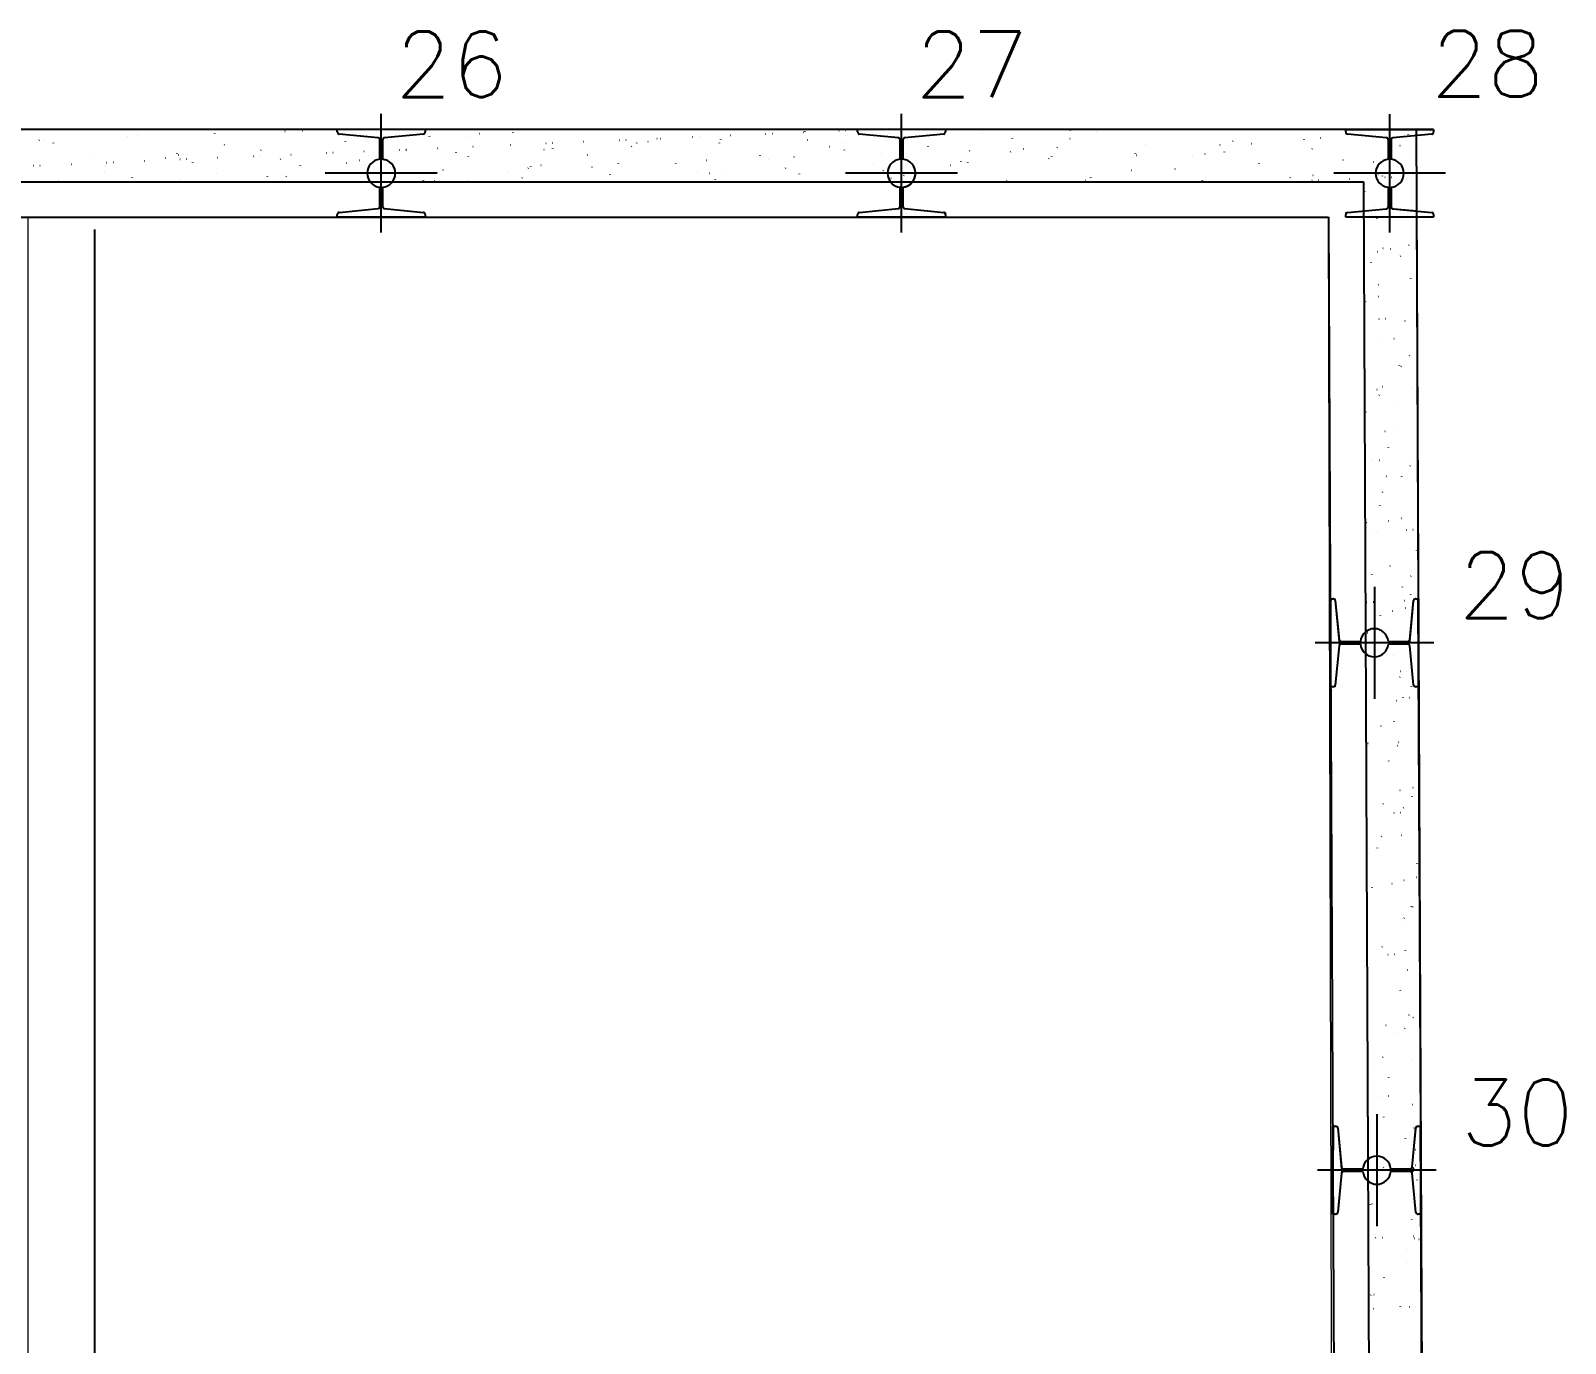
# Model space of a CAD drawing. Extents: x -40810 to 33675, y -2018 to 21213.
# Drawn here: x -7740.9 to -7304.3, y 12709.3 to 13082.7 of the extents above; entities that cross this region are included whole.
import ezdxf

# ---------------------------------------------------------------- set-up
doc = ezdxf.new("R2010")
doc.units = 0
doc.layers.get('0').update_dxf_attribs({"color": 1, "lineweight": 9})
for name, color, linetype in [('1', 5, 'Continuous'), ('19', 5, 'Continuous'), ('49', 20, 'Continuous'), ('51', 6, 'Continuous'), ('52', 21, 'Continuous')]:
    doc.layers.add(name, color=color, linetype=linetype)
doc.styles.get("Standard").update_dxf_attribs({"font": 'romans.shx', "width": 0.8})

# ---------------------------------------------------------------- blocks, each defined once
blk = doc.blocks.new('_H9EFD498501-004')
for p, q in [((3967.79707, 4538.420024), (3967.842727, 4538.479525)), ((3963.982634, 4534.635244), (3963.998835, 4534.638835)), ((3963.982634, 4534.635244), (3963.982634, 4534.635244)), ((3958.55694, 4529.193297), (3958.55694, 4529.193297)), ((3958.55694, 4529.193297), (3958.55694, 4529.193297)), ((3958.55694, 4529.193297), (3958.55694, 4529.193297)), ((3961.542046, 4530.268318), (3961.587704, 4530.32782)), ((3962.868451, 4529.784808), (3962.878241, 4529.859166)), ((3963.534407, 4529.410618), (3963.609335, 4529.41389)), ((3965.407622, 4529.492405), (3965.482551, 4529.495676)), ((3957.466791, 4524.957342), (3957.466791, 4524.957342)), ((3957.466791, 4524.957342), (3957.466791, 4524.957342)), ((3957.466791, 4524.957342), (3957.466791, 4524.957342)), ((3957.798164, 4525.389195), (3957.843821, 4525.448697)), ((3957.487719, 4520.304798), (3957.487719, 4520.304798)), ((3957.487719, 4520.304798), (3957.487719, 4520.304798)), ((3960.62039, 4520.999294), (3960.693612, 4521.015527)), ((3961.277664, 4517.701573), (3961.287453, 4517.775932)), ((3970.369298, 4510.146527), (3970.414955, 4510.206029)), ((3972.364767, 4511.877087), (3972.374557, 4511.951445)), ((3957.53837, 4509.044691), (3957.53837, 4509.044691)), ((3957.53837, 4509.044691), (3957.53837, 4509.044691)), ((3957.545646, 4507.427082), (3957.545646, 4507.427082)), ((3957.545646, 4507.427082), (3957.545646, 4507.427082)), ((3957.545646, 4507.427082), (3957.545646, 4507.427082)), ((3961.342387, 4508.2688), (3961.415609, 4508.285033)), ((3962.961383, 4509.281465), (3963.036311, 4509.284736)), ((3965.003497, 4509.080448), (3965.076719, 4509.096681)), ((3967.9723, 4507.022698), (3968.017957, 4507.0822)), ((3959.613455, 4505.060652), (3959.623244, 4505.13501)), ((3961.717276, 4498.870993), (3961.762933, 4498.930494)), ((3970.876769, 4500.574615), (3970.886558, 4500.648974)), ((3957.603573, 4494.549367), (3957.603573, 4494.549367)), ((3957.603573, 4494.549367), (3957.603573, 4494.549367)), ((3957.608222, 4493.515968), (3957.608222, 4493.515968)), ((3957.608222, 4493.515968), (3957.608222, 4493.515968)), ((3957.608222, 4493.515968), (3957.608222, 4493.515968)), ((3957.973393, 4493.99187), (3958.019051, 4494.051371)), ((3958.125456, 4493.75818), (3958.135245, 4493.832538)), ((3961.698274, 4495.45714), (3961.771496, 4495.473373)), ((3957.624257, 4489.951194), (3957.624257, 4489.951194)), ((3957.624257, 4489.951194), (3957.624257, 4489.951194)), ((3957.624257, 4489.951194), (3957.624257, 4489.951194)), ((3957.628785, 4488.944504), (3957.628785, 4488.944504)), ((3957.628785, 4488.944504), (3957.628785, 4488.944504)), ((3957.628785, 4488.944504), (3957.628785, 4488.944504)), ((3961.78893, 4489.12614), (3961.863858, 4489.129411)), ((3963.662145, 4489.207926), (3963.737074, 4489.211198)), ((3969.285981, 4488.491381), (3969.29577, 4488.565739)), ((3972.503722, 4489.593958), (3972.578651, 4489.597229)), ((3966.081381, 4483.538294), (3966.154604, 4483.554527)), ((3957.6615, 4481.671651), (3957.6615, 4481.671651)), ((3957.6615, 4481.671651), (3957.6615, 4481.671651)), ((3957.6615, 4481.671651), (3957.6615, 4481.671651)), ((3962.420271, 4482.726645), (3962.493493, 4482.742878)), ((3967.621772, 4475.850459), (3967.631561, 4475.924817)), ((3968.14753, 4475.625373), (3968.193187, 4475.684874)), ((3970.544528, 4478.749201), (3970.590185, 4478.808703)), ((3957.719201, 4468.844317), (3957.719201, 4468.844317)), ((3957.719201, 4468.844317), (3957.719201, 4468.844317)), ((3957.719427, 4468.793936), (3957.719427, 4468.793936)), ((3957.719427, 4468.793936), (3957.719427, 4468.793936)), ((3961.215906, 4468.996986), (3961.290834, 4469.000258)), ((3961.892506, 4467.473667), (3961.938163, 4467.533169)), ((3962.776158, 4469.914986), (3962.84938, 4469.931219)), ((3971.331269, 4469.438633), (3971.406198, 4469.441904)), ((3957.749652, 4462.074595), (3957.749652, 4462.074595)), ((3957.749652, 4462.074595), (3957.749652, 4462.074595)), ((3957.749652, 4462.074595), (3957.749652, 4462.074595)), ((3958.148623, 4462.594544), (3958.19428, 4462.654045)), ((3966.133773, 4464.547988), (3966.143563, 4464.622346)), ((3967.159265, 4457.99614), (3967.232488, 4458.012373)), ((3957.777354, 4455.91622), (3957.777354, 4455.91622)), ((3957.777354, 4455.91622), (3957.777354, 4455.91622)), ((3957.777354, 4455.91622), (3957.777354, 4455.91622)), ((3963.498155, 4457.184491), (3963.571378, 4457.200724)), ((3957.809616, 4448.74413), (3957.809616, 4448.74413)), ((3957.809616, 4448.74413), (3957.809616, 4448.74413)), ((3957.809616, 4448.74413), (3957.809616, 4448.74413)), ((3960.043453, 4448.841661), (3960.118381, 4448.844933)), ((3961.916668, 4448.923448), (3961.991597, 4448.926719)), ((3964.542985, 4452.464753), (3964.552775, 4452.539112)), ((3970.758245, 4449.309479), (3970.833174, 4449.312751)), ((3963.854042, 4444.372832), (3963.927264, 4444.389065)), ((3968.32276, 4444.228047), (3968.368417, 4444.287548)), ((3970.719758, 4447.351876), (3970.765415, 4447.411377)), ((3957.835281, 4443.038504), (3957.835281, 4443.038504)), ((3957.835281, 4443.038504), (3957.835281, 4443.038504)), ((3962.878776, 4439.823831), (3962.888566, 4439.89819)), ((3962.067736, 4436.076341), (3962.113393, 4436.135843)), ((3958.323853, 4431.197218), (3958.36951, 4431.25672)), ((3964.57604, 4431.642337), (3964.649262, 4431.65857)), ((3968.23715, 4432.453986), (3968.310372, 4432.470218)), ((3957.891083, 4430.633222), (3957.891083, 4430.633222)), ((3957.891083, 4430.633222), (3957.891083, 4430.633222)), ((3957.891083, 4430.633222), (3957.891083, 4430.633222)), ((3957.893208, 4430.160789), (3957.893208, 4430.160789)), ((3957.893208, 4430.160789), (3957.893208, 4430.160789)), ((3957.893208, 4430.160789), (3957.893208, 4430.160789)), ((3957.900031, 4428.643943), (3957.900031, 4428.643943)), ((3957.900031, 4428.643943), (3957.900031, 4428.643943)), ((3959.470429, 4428.712508), (3959.545357, 4428.715779)), ((3961.390778, 4428.52136), (3961.400567, 4428.595718)), ((3969.585792, 4429.154154), (3969.660721, 4429.157425)), ((3971.459007, 4429.23594), (3971.533936, 4429.239212)), ((3972.551302, 4423.254561), (3972.561092, 4423.328919)), ((3964.931926, 4418.830677), (3965.005148, 4418.84691)), ((3957.951135, 4417.283073), (3957.951135, 4417.283073)), ((3957.951135, 4417.283073), (3957.951135, 4417.283073)), ((3959.79999, 4416.438126), (3959.809779, 4416.512484)), ((3970.894988, 4415.95455), (3970.940645, 4416.014052)), ((3968.497989, 4412.830721), (3968.543647, 4412.890223)), ((3970.887093, 4410.613639), (3970.896883, 4410.687997)), ((3957.990447, 4408.543756), (3957.990447, 4408.543756)), ((3957.990447, 4408.543756), (3957.990447, 4408.543756)), ((3957.990447, 4408.543756), (3957.990447, 4408.543756)), ((3958.297976, 4408.557183), (3958.372904, 4408.560454)), ((3960.171191, 4408.638969), (3960.24612, 4408.64224)), ((3965.653924, 4406.100183), (3965.727146, 4406.116416)), ((3969.012768, 4409.025001), (3969.087696, 4409.028272)), ((3969.315034, 4406.911831), (3969.388256, 4406.928064)), ((3958.009062, 4404.405358), (3958.009062, 4404.405358)), ((3958.009062, 4404.405358), (3958.009062, 4404.405358)), ((3958.009062, 4404.405358), (3958.009062, 4404.405358)), ((3958.015894, 4402.886577), (3958.015894, 4402.886577)), ((3958.135781, 4403.797204), (3958.14557, 4403.871562)), ((3962.242966, 4404.679016), (3962.288623, 4404.738517)), ((3958.032514, 4399.191848), (3958.032514, 4399.191848)), ((3958.032514, 4399.191848), (3958.032514, 4399.191848)), ((3958.032514, 4399.191848), (3958.032514, 4399.191848)), ((3958.499083, 4399.799893), (3958.54474, 4399.859394)), ((3969.399095, 4399.311168), (3969.408884, 4399.385526)), ((3966.00981, 4393.288523), (3966.083033, 4393.304756)), ((3958.06699, 4391.527642), (3958.06699, 4391.527642)), ((3958.06699, 4391.527642), (3958.06699, 4391.527642)), ((3958.080862, 4388.443569), (3958.080862, 4388.443569)), ((3958.080862, 4388.443569), (3958.080862, 4388.443569)), ((3958.080862, 4388.443569), (3958.080862, 4388.443569)), ((3967.840315, 4388.869675), (3967.915243, 4388.872947)), ((3969.71353, 4388.951462), (3969.788459, 4388.954733)), ((3967.808307, 4387.227933), (3967.818096, 4387.302292)), ((3971.070217, 4384.557224), (3971.115875, 4384.616726)), ((3966.731808, 4380.558029), (3966.80503, 4380.574262)), ((3968.673219, 4381.433396), (3968.718876, 4381.492897)), ((3970.392918, 4381.369677), (3970.46614, 4381.38591)), ((3958.124917, 4378.649927), (3958.124917, 4378.649927)), ((3958.124917, 4378.649927), (3958.124917, 4378.649927)), ((3958.124917, 4378.649927), (3958.124917, 4378.649927)), ((3966.144098, 4374.587011), (3966.153887, 4374.66137)), ((3962.418196, 4373.28169), (3962.463853, 4373.341192)), ((3958.171278, 4368.343382), (3958.171278, 4368.343382)), ((3958.173945, 4367.750475), (3958.173945, 4367.750475)), ((3958.173945, 4367.750475), (3958.173945, 4367.750475)), ((3958.173945, 4367.750475), (3958.173945, 4367.750475)), ((3958.182844, 4365.772211), (3958.182844, 4365.772211)), ((3958.182844, 4365.772211), (3958.182844, 4365.772211)), ((3958.425714, 4368.35449), (3958.500643, 4368.357762)), ((3958.674313, 4368.402567), (3958.71997, 4368.462069)), ((3967.087694, 4367.746369), (3967.160917, 4367.762602)), ((3967.267291, 4368.740522), (3967.342219, 4368.743793)), ((3964.656099, 4363.28454), (3964.665889, 4363.358898)), ((3958.240771, 4352.894496), (3958.240771, 4352.894496)), ((3958.240771, 4352.894496), (3958.240771, 4352.894496)), ((3958.240771, 4352.894496), (3958.240771, 4352.894496)), ((3967.809692, 4355.015874), (3967.882914, 4355.032107)), ((3971.245447, 4353.159899), (3971.291104, 4353.2194)), ((3971.470802, 4355.827523), (3971.544024, 4355.843756)), ((3958.261693, 4348.243194), (3958.261693, 4348.243194)), ((3958.261693, 4348.243194), (3958.261693, 4348.243194)), ((3958.261693, 4348.243194), (3958.261693, 4348.243194)), ((3963.065311, 4351.201306), (3963.075101, 4351.275664)), ((3966.094838, 4348.585197), (3966.169766, 4348.588468)), ((3967.968053, 4348.666983), (3968.042982, 4348.670255)), ((3968.848449, 4350.03607), (3968.894106, 4350.095572)), ((3958.298698, 4340.01678), (3958.298698, 4340.01678)), ((3958.298698, 4340.01678), (3958.298698, 4340.01678)), ((3962.593425, 4341.884364), (3962.639083, 4341.943866)), ((3968.165579, 4342.204215), (3968.238801, 4342.220448)), ((3958.315376, 4336.309102), (3958.315376, 4336.309102)), ((3958.315376, 4336.309102), (3958.315376, 4336.309102)), ((3958.315376, 4336.309102), (3958.315376, 4336.309102)), ((3958.849543, 4337.005241), (3958.8952, 4337.064743)), ((3961.401102, 4338.560384), (3961.410892, 4338.634742)), ((3972.664416, 4334.074348), (3972.674206, 4334.148706)), ((3958.352109, 4328.143007), (3958.352109, 4328.143007)), ((3958.352109, 4328.143007), (3958.352109, 4328.143007)), ((3958.356625, 4327.139064), (3958.356625, 4327.139064)), ((3958.356625, 4327.139064), (3958.356625, 4327.139064)), ((3958.356625, 4327.139064), (3958.356625, 4327.139064)), ((3959.913104, 4327.257912), (3959.922893, 4327.332271)), ((3965.521814, 4328.456043), (3965.596742, 4328.459315)), ((3968.887576, 4329.47372), (3968.960798, 4329.489953)), ((3972.548686, 4330.285369), (3972.621908, 4330.301602)), ((3971.073628, 4321.991113), (3971.083418, 4322.065472)), ((3969.023679, 4318.638744), (3969.069336, 4318.698246)), ((3971.420677, 4321.762573), (3971.466334, 4321.822075)), ((3958.407532, 4315.82196), (3958.407532, 4315.82196)), ((3958.407532, 4315.82196), (3958.407532, 4315.82196)), ((3958.407532, 4315.82196), (3958.407532, 4315.82196)), ((3958.414552, 4314.261349), (3958.414552, 4314.261349)), ((3958.414552, 4314.261349), (3958.414552, 4314.261349)), ((3969.243463, 4316.662061), (3969.316685, 4316.678294)), ((3962.768655, 4310.487039), (3962.814312, 4310.54654)), ((3969.409419, 4309.350191), (3969.419209, 4309.42455)), ((3958.442524, 4308.04282), (3958.442524, 4308.04282)), ((3958.442524, 4308.04282), (3958.442524, 4308.04282)), ((3958.442524, 4308.04282), (3958.442524, 4308.04282)), ((3958.456807, 4304.867728), (3958.456807, 4304.867728)), ((3958.456807, 4304.867728), (3958.456807, 4304.867728)), ((3958.456807, 4304.867728), (3958.456807, 4304.867728)), ((3959.024773, 4305.607916), (3959.07043, 4305.667417)), ((3964.349361, 4308.300718), (3964.424289, 4308.30399)), ((3966.222576, 4308.382505), (3966.297505, 4308.385776)), ((3958.472479, 4301.383633), (3958.472479, 4301.383633)), ((3958.472479, 4301.383633), (3958.472479, 4301.383633)), ((3958.472479, 4301.383633), (3958.472479, 4301.383633)), ((3969.96546, 4303.931566), (3970.038683, 4303.947799)), ((3967.921421, 4298.04772), (3967.93121, 4298.122078)), ((3958.530406, 4288.505918), (3958.530406, 4288.505918)), ((3958.530406, 4288.505918), (3958.530406, 4288.505918)), ((3958.53294, 4287.942633), (3958.53294, 4287.942633)), ((3958.53294, 4287.942633), (3958.53294, 4287.942633)), ((3963.776337, 4288.171565), (3963.851265, 4288.174836)), ((3969.198909, 4287.241419), (3969.244566, 4287.30092)), ((3970.321347, 4291.119906), (3970.394569, 4291.136139)), ((3971.595907, 4290.365248), (3971.641564, 4290.424749)), ((3966.330633, 4285.964486), (3966.340422, 4286.038844)), ((3962.943885, 4279.089713), (3962.989542, 4279.149215)), ((3971.043345, 4278.389412), (3971.116567, 4278.405645)), ((3958.588333, 4275.628202), (3958.588333, 4275.628202)), ((3958.588333, 4275.628202), (3958.588333, 4275.628202)), ((3958.588333, 4275.628202), (3958.588333, 4275.628202)), ((3959.200002, 4274.21059), (3959.245659, 4274.270092)), ((3958.598237, 4273.426355), (3958.598237, 4273.426355)), ((3958.598237, 4273.426355), (3958.598237, 4273.426355)), ((3958.598237, 4273.426355), (3958.598237, 4273.426355)), ((3964.666424, 4273.323564), (3964.676213, 4273.397922)), ((3958.623355, 4267.842446), (3958.623355, 4267.842446)), ((3958.623355, 4267.842446), (3958.623355, 4267.842446)), ((3958.623355, 4267.842446), (3958.623355, 4267.842446)), ((3962.603884, 4268.01624), (3962.678812, 4268.019511)), ((3964.477099, 4268.098026), (3964.552028, 4268.101298)), ((3971.399231, 4265.577752), (3971.472453, 4265.593985)), ((3973.318676, 4268.484058), (3973.393605, 4268.487329)), ((3958.64626, 4262.750487), (3958.64626, 4262.750487)), ((3958.64626, 4262.750487), (3958.64626, 4262.750487)), ((3963.178425, 4262.021092), (3963.188215, 4262.095451)), ((3971.771137, 4258.967922), (3971.816794, 4259.027423)), ((3969.374139, 4255.844093), (3969.419796, 4255.903595)), ((3972.121229, 4252.847257), (3972.194451, 4252.86349)), ((3958.704187, 4249.872771), (3958.704187, 4249.872771)), ((3958.704187, 4249.872771), (3958.704187, 4249.872771)), ((3958.704187, 4249.872771), (3958.704187, 4249.872771)), ((3958.713771, 4247.742259), (3958.713771, 4247.742259)), ((3958.713771, 4247.742259), (3958.713771, 4247.742259)), ((3961.587637, 4249.937858), (3961.597427, 4250.012216)), ((3962.03086, 4247.887086), (3962.105788, 4247.890358)), ((3963.119115, 4247.692388), (3963.164772, 4247.751889)), ((3972.146223, 4248.328733), (3972.221152, 4248.332004)), ((3972.674741, 4244.113371), (3972.68453, 4244.18773)), ((3958.739668, 4241.984982), (3958.739668, 4241.984982)), ((3958.739668, 4241.984982), (3958.739668, 4241.984982)), ((3958.739668, 4241.984982), (3958.739668, 4241.984982)), ((3959.375232, 4242.813265), (3959.420889, 4242.872766)), ((3972.477115, 4240.035598), (3972.550337, 4240.051831)), ((3958.762114, 4236.995055), (3958.762114, 4236.995055)), ((3959.297119, 4237.113663), (3959.370341, 4237.129896)), ((3959.923428, 4237.296936), (3959.933218, 4237.371294)), ((3971.186742, 4232.8109), (3971.196532, 4232.885258)), ((3958.799169, 4228.757343), (3958.799169, 4228.757343)), ((3958.804186, 4227.642072), (3958.804186, 4227.642072)), ((3958.804186, 4227.642072), (3958.804186, 4227.642072)), ((3958.804186, 4227.642072), (3958.804186, 4227.642072)), ((3960.858407, 4227.731761), (3960.933335, 4227.735033)), ((3962.731622, 4227.813548), (3962.806551, 4227.816819)), ((3971.573199, 4228.199579), (3971.648128, 4228.202851)), ((3971.946367, 4227.570596), (3971.992024, 4227.630098)), ((3973.199113, 4227.305103), (3973.272335, 4227.321336)), ((3958.820041, 4224.11734), (3958.820041, 4224.11734)), ((3958.820041, 4224.11734), (3958.820041, 4224.11734)), ((3958.820041, 4224.11734), (3958.820041, 4224.11734)), ((3969.549369, 4224.446768), (3969.595026, 4224.506269)), ((3969.595954, 4220.727666), (3969.605744, 4220.802024)), ((3963.294345, 4216.295062), (3963.340002, 4216.354563)), ((3973.554999, 4214.493444), (3973.628222, 4214.509677)), ((3958.877968, 4211.239624), (3958.877968, 4211.239624)), ((3958.881099, 4210.543608), (3958.881099, 4210.543608)), ((3958.881099, 4210.543608), (3958.881099, 4210.543608)), ((3958.881099, 4210.543608), (3958.881099, 4210.543608)), ((3959.550462, 4211.415939), (3959.596119, 4211.47544)), ((3960.375003, 4211.571509), (3960.448226, 4211.587742)), ((3958.894602, 4207.541885), (3958.894602, 4207.541885)), ((3958.894602, 4207.541885), (3958.894602, 4207.541885)), ((3960.285383, 4207.602608), (3960.360311, 4207.605879)), ((3967.931745, 4208.086744), (3967.941535, 4208.161102)), ((3970.400746, 4208.044254), (3970.475675, 4208.047526)), ((3972.273961, 4208.126041), (3972.34889, 4208.129312)), ((3958.935895, 4198.361909), (3958.935895, 4198.361909)), ((3958.935895, 4198.361909), (3958.935895, 4198.361909)), ((3958.935895, 4198.361909), (3958.935895, 4198.361909))]:
    blk.add_line(p, q)
blk = doc.blocks.new('_H9EFD498501-005')
for p, q in [((3605.687389, 4540.894844), (3605.733046, 4540.954346)), ((3608.787047, 4541.451516), (3608.796836, 4541.525874)), ((3630.654428, 4541.806833), (3630.700085, 4541.866335)), ((3632.698884, 4543.001152), (3632.708674, 4543.07551)), ((3650.595941, 4542.502433), (3650.669163, 4542.518666)), ((3655.621467, 4542.718822), (3655.667124, 4542.778324)), ((3691.712452, 4541.056701), (3691.722241, 4541.131059)), ((3702.207368, 4541.053853), (3702.28059, 4541.070086)), ((3705.868478, 4541.865501), (3705.9417, 4541.881734)), ((3715.550868, 4542.048649), (3715.560657, 4542.123007)), ((3756.405306, 4540.471301), (3756.480234, 4540.474573)), ((3757.479905, 4540.416922), (3757.553127, 4540.433155)), ((3766.520669, 4540.912947), (3766.595597, 4540.916219)), ((3768.393884, 4540.994734), (3768.468813, 4540.998005)), ((3777.235461, 4541.380765), (3777.31039, 4541.384037)), ((3787.350824, 4541.822412), (3787.425753, 4541.825683)), ((3789.22404, 4541.904198), (3789.298968, 4541.907469)), ((3798.065616, 4542.29023), (3798.140545, 4542.293501)), ((3798.579062, 4542.434597), (3798.588851, 4542.508955)), ((3808.18098, 4542.731876), (3808.255908, 4542.735147)), ((3810.054195, 4542.813662), (3810.129124, 4542.816934)), ((3822.271328, 4541.890277), (3822.34455, 4541.90651)), ((3824.135717, 4540.951041), (3824.181374, 4541.010542)), ((3849.102756, 4541.86303), (3849.148413, 4541.922531)), ((3857.592629, 4540.490146), (3857.602419, 4540.564504)), ((3873.882755, 4540.441697), (3873.955977, 4540.45793)), ((3874.069795, 4542.775019), (3874.115452, 4542.834521)), ((3881.504466, 4542.039782), (3881.514256, 4542.11414)), ((3905.342883, 4543.03173), (3905.349997, 4543.085768)), ((3942.701399, 4542.807865), (3942.774621, 4542.824098)), ((3945.227029, 4540.631863), (3945.272686, 4540.691365)), ((3964.35645, 4541.087279), (3964.36624, 4541.161638)), ((3970.194068, 4541.543853), (3970.239725, 4541.603354)), ((3976.37318, 4542.324006), (3976.37318, 4542.324006)), ((3580.72035, 4539.982855), (3580.766007, 4540.042356)), ((3581.777297, 4540.136264), (3581.850519, 4540.152497)), ((3584.77242, 4539.121116), (3584.78221, 4539.195475)), ((3619.947572, 4536.184717), (3619.957361, 4536.259075)), ((3633.388724, 4538.687684), (3633.461946, 4538.703917)), ((3643.785988, 4537.176665), (3643.795777, 4537.251023)), ((3652.254528, 4535.92398), (3652.329457, 4535.927251)), ((3662.369892, 4536.365626), (3662.44482, 4536.368898)), ((3664.243107, 4536.447413), (3664.318036, 4536.450684)), ((3667.800614, 4539.507064), (3667.810404, 4539.581423)), ((3673.084684, 4536.833444), (3673.159613, 4536.836716)), ((3683.200047, 4537.27509), (3683.274976, 4537.278362)), ((3685.000151, 4537.239105), (3685.073373, 4537.255338)), ((3685.073263, 4537.356877), (3685.148191, 4537.360148)), ((3693.914839, 4537.742908), (3693.989768, 4537.74618)), ((3699.300522, 4536.391095), (3699.346179, 4536.450597)), ((3704.030203, 4538.184555), (3704.105131, 4538.187826)), ((3705.903418, 4538.266341), (3705.978347, 4538.269612)), ((3714.744995, 4538.652373), (3714.819923, 4538.655644)), ((3724.267561, 4537.303084), (3724.313218, 4537.362586)), ((3724.860358, 4539.094019), (3724.935287, 4539.09729)), ((3726.733573, 4539.175805), (3726.808502, 4539.179077)), ((3726.814182, 4537.562613), (3726.823971, 4537.636971)), ((3735.57515, 4539.561837), (3735.650079, 4539.565108)), ((3745.690513, 4540.003483), (3745.765442, 4540.006755)), ((3747.563729, 4540.085269), (3747.638657, 4540.088541)), ((3749.2346, 4538.215073), (3749.280257, 4538.274575)), ((3750.726019, 4539.112249), (3750.735808, 4539.186608)), ((3753.818795, 4539.605273), (3753.892017, 4539.621506)), ((3774.201639, 4539.127062), (3774.247296, 4539.186564)), ((3774.564435, 4540.104198), (3774.574225, 4540.178556)), ((3799.168678, 4540.039052), (3799.214335, 4540.098553)), ((3805.430222, 4538.156693), (3805.503444, 4538.172926)), ((3809.091332, 4538.968342), (3809.164554, 4538.984575)), ((3809.739586, 4537.167798), (3809.749376, 4537.242156)), ((3820.391834, 4536.071918), (3820.437491, 4536.131419)), ((3833.578003, 4538.159746), (3833.587792, 4538.234105)), ((3845.358873, 4536.983907), (3845.40453, 4537.043408)), ((3857.041649, 4536.708113), (3857.114871, 4536.724346)), ((3860.702759, 4537.519762), (3860.775981, 4537.535995)), ((3870.325912, 4537.895896), (3870.371569, 4537.955398)), ((3892.59157, 4536.215295), (3892.60136, 4536.289654)), ((3895.292951, 4538.807885), (3895.338608, 4538.867387)), ((3912.314186, 4536.071182), (3912.387408, 4536.087415)), ((3916.606197, 4538.545694), (3916.615986, 4538.620053)), ((3917.862992, 4536.596046), (3917.908649, 4536.655547)), ((3920.25999, 4539.719874), (3920.305647, 4539.779376)), ((3925.494182, 4538.993117), (3925.567404, 4539.00935)), ((3940.518034, 4540.095331), (3940.527823, 4540.169689)), ((3942.830031, 4537.508035), (3942.875688, 4537.567536)), ((3967.79707, 4538.420024), (3967.842727, 4538.479525)), ((3579.04927, 4532.727769), (3579.124199, 4532.731041)), ((3580.922485, 4532.809556), (3580.997414, 4532.812827)), ((3589.764062, 4533.195587), (3589.838991, 4533.198859)), ((3596.035734, 4534.63508), (3596.045524, 4534.709439)), ((3599.432365, 4532.743138), (3599.478023, 4532.80264)), ((3599.879425, 4533.637234), (3599.954354, 4533.640505)), ((3601.752641, 4533.71902), (3601.827569, 4533.722291)), ((3610.594218, 4534.105051), (3610.669146, 4534.108323)), ((3616.547618, 4534.954101), (3616.62084, 4534.970334)), ((3620.208728, 4535.76575), (3620.28195, 4535.781983)), ((3620.709581, 4534.546698), (3620.784509, 4534.549969)), ((3622.582796, 4534.628484), (3622.657725, 4534.631756)), ((3624.399405, 4533.655128), (3624.445062, 4533.714629)), ((3631.424373, 4535.014516), (3631.499302, 4535.017787)), ((3641.539736, 4535.456162), (3641.614665, 4535.459433)), ((3643.412952, 4535.537948), (3643.48788, 4535.54122)), ((3649.366444, 4534.567117), (3649.412101, 4534.626618)), ((3655.049302, 4532.690629), (3655.059091, 4532.764987)), ((3668.159045, 4533.505521), (3668.232267, 4533.521754)), ((3671.820155, 4534.31717), (3671.893377, 4534.333403)), ((3674.333483, 4535.479106), (3674.37914, 4535.538607)), ((3678.961139, 4534.240265), (3678.970928, 4534.314624)), ((3695.556639, 4531.511972), (3695.602296, 4531.571474)), ((3702.799555, 4535.232214), (3702.809345, 4535.306572)), ((3719.770472, 4532.056941), (3719.843694, 4532.073174)), ((3720.523678, 4532.423961), (3720.569335, 4532.483463)), ((3723.431582, 4532.86859), (3723.504804, 4532.884823)), ((3736.611578, 4535.790525), (3736.6848, 4535.806758)), ((3737.974706, 4532.295814), (3737.984496, 4532.370172)), ((3745.490717, 4533.33595), (3745.536374, 4533.395452)), ((3761.813123, 4533.287763), (3761.822912, 4533.362121)), ((3770.457756, 4534.247939), (3770.503413, 4534.307441)), ((3785.827749, 4535.618162), (3785.837539, 4535.69252)), ((3788.223005, 4534.341945), (3788.296227, 4534.358178)), ((3793.027797, 4532.0361), (3793.073454, 4532.095601)), ((3795.424795, 4535.159929), (3795.470452, 4535.21943)), ((3817.994836, 4532.948089), (3818.040493, 4533.00759)), ((3839.834432, 4532.893365), (3839.907654, 4532.909598)), ((3842.961875, 4533.860078), (3843.007532, 4533.91958)), ((3844.841317, 4533.67371), (3844.851106, 4533.748069)), ((3867.928914, 4534.772067), (3867.974571, 4534.831569)), ((3868.753154, 4535.223347), (3868.762943, 4535.297705)), ((3892.895953, 4535.684056), (3892.94161, 4535.743558)), ((3903.854884, 4531.729259), (3903.864674, 4531.803617)), ((3908.653076, 4535.259534), (3908.726298, 4535.275767)), ((3927.766721, 4533.278895), (3927.776511, 4533.353254)), ((3951.605137, 4534.270844), (3951.614927, 4534.345202)), ((3960.264503, 4533.810954), (3960.337725, 4533.827187)), ((3963.166899, 4532.385867), (3963.166899, 4532.385867)), ((3963.166899, 4532.385867), (3963.166899, 4532.385867)), ((3963.215725, 4532.42261), (3963.215725, 4532.42261)), ((3963.925613, 4534.622602), (3963.998835, 4534.638835)), ((3583.319589, 4528.085768), (3583.319589, 4528.085768)), ((3585.566569, 4528.085768), (3585.566569, 4528.085768)), ((3586.160405, 4528.217418), (3586.233627, 4528.233651)), ((3595.173501, 4528.085768), (3595.173501, 4528.085768)), ((3595.173501, 4528.085768), (3595.173501, 4528.085768)), ((3595.173501, 4528.085768), (3595.173501, 4528.085768)), ((3595.858639, 4528.085768), (3595.858639, 4528.085768)), ((3599.340401, 4531.139353), (3599.413623, 4531.155586)), ((3607.027413, 4528.085768), (3607.027413, 4528.085768)), ((3607.027413, 4528.085768), (3607.027413, 4528.085768)), ((3607.196259, 4529.368281), (3607.206048, 4529.44264)), ((3618.881325, 4528.085768), (3618.881325, 4528.085768)), ((3618.881325, 4528.085768), (3618.881325, 4528.085768)), ((3620.125884, 4528.085768), (3620.125884, 4528.085768)), ((3620.125884, 4528.085768), (3620.125884, 4528.085768)), ((3620.125884, 4528.085768), (3620.125884, 4528.085768)), ((3620.655522, 4528.776005), (3620.701179, 4528.835506)), ((3630.735237, 4528.085768), (3630.735237, 4528.085768)), ((3631.034675, 4530.36023), (3631.044465, 4530.434588)), ((3642.589148, 4528.085768), (3642.589148, 4528.085768)), ((3643.712117, 4528.085768), (3643.712117, 4528.085768)), ((3643.712117, 4528.085768), (3643.712117, 4528.085768)), ((3644.39313, 4528.085768), (3644.39313, 4528.085768)), ((3644.39313, 4528.085768), (3644.39313, 4528.085768)), ((3644.39313, 4528.085768), (3644.39313, 4528.085768)), ((3645.622561, 4529.687994), (3645.668218, 4529.747495)), ((3650.951828, 4529.690773), (3651.02505, 4529.707006)), ((3654.44306, 4528.085768), (3654.44306, 4528.085768)), ((3654.44306, 4528.085768), (3654.44306, 4528.085768)), ((3654.44306, 4528.085768), (3654.44306, 4528.085768)), ((3666.296972, 4528.085768), (3666.296972, 4528.085768)), ((3666.296972, 4528.085768), (3666.296972, 4528.085768)), ((3666.296972, 4528.085768), (3666.296972, 4528.085768)), ((3668.660375, 4528.085768), (3668.660375, 4528.085768)), ((3668.660375, 4528.085768), (3668.660375, 4528.085768)), ((3668.660375, 4528.085768), (3668.660375, 4528.085768)), ((3670.5896, 4530.599983), (3670.635257, 4530.659484)), ((3678.150884, 4528.085768), (3678.150884, 4528.085768)), ((3678.150884, 4528.085768), (3678.150884, 4528.085768)), ((3690.004796, 4528.085768), (3690.004796, 4528.085768)), ((3690.048243, 4528.415779), (3690.058032, 4528.490137)), ((3692.92762, 4528.085768), (3692.92762, 4528.085768)), ((3692.92762, 4528.085768), (3692.92762, 4528.085768)), ((3693.159641, 4528.388143), (3693.205298, 4528.447645)), ((3701.857665, 4528.085768), (3701.857665, 4528.085768)), ((3701.857665, 4528.085768), (3701.857665, 4528.085768)), ((3701.858708, 4528.085768), (3701.858708, 4528.085768)), ((3702.563255, 4528.242193), (3702.636477, 4528.258426)), ((3713.71262, 4528.085768), (3713.71262, 4528.085768)), ((3713.71262, 4528.085768), (3713.71262, 4528.085768)), ((3713.71262, 4528.085768), (3713.71262, 4528.085768)), ((3714.062869, 4530.746178), (3714.072659, 4530.820536)), ((3717.194865, 4528.085768), (3717.194865, 4528.085768)), ((3717.194865, 4528.085768), (3717.194865, 4528.085768)), ((3718.12668, 4529.300132), (3718.172337, 4529.359634)), ((3725.566531, 4528.085768), (3725.566531, 4528.085768)), ((3725.566531, 4528.085768), (3725.566531, 4528.085768)), ((3725.566531, 4528.085768), (3725.566531, 4528.085768)), ((3737.420443, 4528.085768), (3737.420443, 4528.085768)), ((3737.420443, 4528.085768), (3737.420443, 4528.085768)), ((3741.46211, 4528.085768), (3741.46211, 4528.085768)), ((3741.46211, 4528.085768), (3741.46211, 4528.085768)), ((3743.093719, 4530.212122), (3743.139376, 4530.271623)), ((3749.274355, 4528.085768), (3749.274355, 4528.085768)), ((3749.274355, 4528.085768), (3749.274355, 4528.085768)), ((3760.003214, 4528.085768), (3760.003214, 4528.085768)), ((3760.003214, 4528.085768), (3760.003214, 4528.085768)), ((3760.003214, 4528.085768), (3760.003214, 4528.085768)), ((3761.128267, 4528.085768), (3761.128267, 4528.085768)), ((3765.729355, 4528.085768), (3765.729355, 4528.085768)), ((3765.729355, 4528.085768), (3765.729355, 4528.085768)), ((3768.060758, 4531.124111), (3768.106415, 4531.183612)), ((3771.381899, 4530.608362), (3771.455121, 4530.624595)), ((3772.982179, 4528.085768), (3772.982179, 4528.085768)), ((3772.982179, 4528.085768), (3772.982179, 4528.085768)), ((3772.982179, 4528.085768), (3772.982179, 4528.085768)), ((3773.076437, 4528.801726), (3773.086226, 4528.876085)), ((3775.043009, 4531.42001), (3775.116231, 4531.436243)), ((3784.836091, 4528.085768), (3784.836091, 4528.085768)), ((3784.836091, 4528.085768), (3784.836091, 4528.085768)), ((3784.836091, 4528.085768), (3784.836091, 4528.085768)), ((3789.996601, 4528.085768), (3789.996601, 4528.085768)), ((3789.996601, 4528.085768), (3789.996601, 4528.085768)), ((3796.690003, 4528.085768), (3796.690003, 4528.085768)), ((3796.690003, 4528.085768), (3796.690003, 4528.085768)), ((3796.988274, 4530.351363), (3796.998063, 4530.425721)), ((3808.543914, 4528.085768), (3808.543914, 4528.085768)), ((3808.543914, 4528.085768), (3808.543914, 4528.085768)), ((3814.263846, 4528.085768), (3814.263846, 4528.085768)), ((3814.263846, 4528.085768), (3814.263846, 4528.085768)), ((3818.148762, 4528.085768), (3818.148762, 4528.085768)), ((3818.148762, 4528.085768), (3818.148762, 4528.085768)), ((3818.148762, 4528.085768), (3818.148762, 4528.085768)), ((3820.397826, 4528.085768), (3820.397826, 4528.085768)), ((3820.82669, 4531.343311), (3820.83648, 4531.41767)), ((3822.993326, 4529.159782), (3823.066548, 4529.176015)), ((3826.654436, 4529.97143), (3826.727658, 4529.987663)), ((3832.251738, 4528.085768), (3832.251738, 4528.085768)), ((3838.531091, 4528.085768), (3838.531091, 4528.085768)), ((3838.531091, 4528.085768), (3838.531091, 4528.085768)), ((3844.10565, 4528.085768), (3844.10565, 4528.085768)), ((3844.10565, 4528.085768), (3844.10565, 4528.085768)), ((3844.10565, 4528.085768), (3844.10565, 4528.085768)), ((3855.959562, 4528.085768), (3855.959562, 4528.085768)), ((3855.959562, 4528.085768), (3855.959562, 4528.085768)), ((3856.001841, 4528.406911), (3856.011631, 4528.48127)), ((3862.798336, 4528.085768), (3862.798336, 4528.085768)), ((3862.798336, 4528.085768), (3862.798336, 4528.085768)), ((3867.813474, 4528.085768), (3867.813474, 4528.085768)), ((3867.813474, 4528.085768), (3867.813474, 4528.085768)), ((3876.29431, 4528.085768), (3876.29431, 4528.085768)), ((3878.265863, 4528.522851), (3878.339085, 4528.539084)), ((3879.667386, 4528.085768), (3879.667386, 4528.085768)), ((3879.840257, 4529.39886), (3879.850047, 4529.473218)), ((3887.065581, 4528.085768), (3887.065581, 4528.085768)), ((3887.065581, 4528.085768), (3887.065581, 4528.085768)), ((3891.445859, 4531.444785), (3891.519081, 4531.461018)), ((3891.521297, 4528.085768), (3891.521297, 4528.085768)), ((3903.375209, 4528.085768), (3903.375209, 4528.085768)), ((3903.375209, 4528.085768), (3903.375209, 4528.085768)), ((3903.375209, 4528.085768), (3903.375209, 4528.085768)), ((3911.332826, 4528.085768), (3911.332826, 4528.085768)), ((3911.607968, 4528.44434), (3911.653625, 4528.503842)), ((3915.229121, 4528.085768), (3915.229121, 4528.085768)), ((3915.229121, 4528.085768), (3915.229121, 4528.085768)), ((3915.229121, 4528.085768), (3915.229121, 4528.085768)), ((3927.083033, 4528.085768), (3927.083033, 4528.085768)), ((3927.083033, 4528.085768), (3927.083033, 4528.085768)), ((3933.190345, 4528.085768), (3933.190345, 4528.085768)), ((3933.190345, 4528.085768), (3933.190345, 4528.085768)), ((3933.190345, 4528.085768), (3933.190345, 4528.085768)), ((3934.439858, 4528.085768), (3934.439858, 4528.085768)), ((3934.439858, 4528.085768), (3934.439858, 4528.085768)), ((3935.600071, 4528.085768), (3935.600071, 4528.085768)), ((3936.575007, 4529.356329), (3936.620665, 4529.415831)), ((3938.936945, 4528.085768), (3938.936945, 4528.085768)), ((3938.936945, 4528.085768), (3938.936945, 4528.085768)), ((3942.704251, 4528.501154), (3942.77918, 4528.504425)), ((3943.057286, 4529.996206), (3943.130508, 4530.012439)), ((3944.577467, 4528.58294), (3944.652395, 4528.586212)), ((3950.790857, 4528.085768), (3950.790857, 4528.085768)), ((3953.419044, 4528.968972), (3953.493972, 4528.972243))]:
    blk.add_line(p, q)

msp = doc.modelspace()

# ---------------------------------------------------------------- linework, layer by layer
at = {"linetype": 'Continuous', "ltscale": 30}
for points in [[(-7344.849, 12621.099), (-7345.596, 12770.428, 1.0172907), (-7346.846, 12770.401), (-7347.978, 12758.551), (-7347.894, 12757.674, 0.3485365), (-7348.503, 12758.157, 1.1265994), (-7347.894, 12759.427), (-7347.878, 12759.593, -0.4256188), (-7348.503, 12758.944), (-7353.985, 12758.944, -0.4433694), (-7357.967, 12754.55), (-7357.967, 12754.55, 0.3856466), (-7353.985, 12758.157), (-7353.985, 12758.157), (-7353.985, 12758.944), (-7348.503, 12758.944, 0.4256188), (-7347.878, 12759.593), (-7346.784, 12771.051), (-7345.523, 12771.051), (-7346.271, 12920.477, 1.0172907), (-7347.521, 12920.45), (-7348.615, 12908.993), (-7349.178, 12908.993, 0.4256188), (-7348.553, 12909.642), (-7347.458, 12921.099), (-7346.198, 12921.099), (-7346.695, 13031.467), (-7354.299, 13032.194), (-7354.299, 13038.182, -0.9519199), (-7354.692, 13046.165), (-7354.692, 13051.647, 0.4256188), (-7355.342, 13052.272), (-7366.799, 13053.366), (-7366.799, 13054.706), (-7493.184, 13054.706), (-7493.184, 13046.207, -0.9519199), (-7492.791, 13038.224), (-7492.791, 13032.741, 0.4256188), (-7492.142, 13032.117), (-7480.684, 13031.022), (-7480.684, 13029.706), (-7505.684, 13029.706), (-8263.684, 13029.706)], [(-7359.807, 12611.712), (-7360.453, 12755.416, -0.2031833), (-7361.949, 12758.157), (-7367.431, 12758.157, 0.4256188), (-7368.056, 12757.508), (-7369.15, 12746.051), (-7369.713, 12746.051, 0.4256188), (-7369.088, 12746.7), (-7367.956, 12758.551), (-7361.968, 12758.551, -0.2265957), (-7360.481, 12761.663), (-7361.128, 12905.464, -0.2031836), (-7362.624, 12908.206), (-7368.106, 12908.206, 0.4256188), (-7368.731, 12907.556), (-7369.825, 12896.099), (-7370.388, 12896.099, 0.4256188), (-7369.763, 12896.748), (-7368.631, 12908.599), (-7362.643, 12908.599, -0.2265959), (-7361.156, 12911.712), (-7361.687, 13029.683), (-7366.799, 13029.683), (-7366.799, 13031), (-7361.695, 13031.487), (-7361.732, 13039.706), (-7490.061, 13039.706, -0.2020236), (-7492.791, 13038.224), (-7492.791, 13032.741, 0.4256188), (-7492.142, 13032.117), (-7480.684, 13031.022), (-7480.684, 13029.706), (-7505.684, 13029.706), (-8263.684, 13029.706)]]:
    msp.add_lwpolyline(points, format="xyb", dxfattribs=at)
msp.add_lwpolyline([(-7371.687, 13029.706), (-7741.684, 13029.706), (-7741.684, 12323.116), (-7722.684, 12323.116), (-7368.508, 12323.116), (-7369.084, 12450.987), (-7370.148, 12450.982), (-7370.084, 12451.019), (-7370.151, 12465.982)], close=True, dxfattribs=at)
for points in [[(-7371.142, 12896.099), (-7371.142, 12921.099), (-7369.825, 12921.099), (-7368.715, 12909.476, 0.3490385), (-7368.105, 12908.993), (-7368.668, 12908.993), (-7369.779, 12920.616, 0.891447), (-7371.013, 12920.474)], [(-7370.467, 12771.051), (-7369.15, 12771.051), (-7368.04, 12759.427, 0.3485372), (-7367.431, 12758.944), (-7367.994, 12758.944), (-7369.104, 12770.568, 0.891447), (-7370.338, 12770.426), (-7370.467, 12746.051)]]:
    msp.add_lwpolyline(points, format="xyb", close=True, dxfattribs=at)
at = {"layer": '1'}
msp.add_lwpolyline([(-7722.684, 12323.116), (-7722.684, 13026.206)], dxfattribs=at)
at = {"layer": '49'}
for p, q in [((-11132.149, 13054.706), (-7341.799, 13054.706)), ((-7346.799, 13054.683), (-7327.205, 8698.753)), ((-8958.411, 13039.706), (-7361.732, 13039.706)), ((-7361.732, 13039.706), (-7349.705, 10366.032)), ((-10848.66, 13029.706), (-7371.687, 13029.706)), ((-7371.687, 13029.706), (-7354.435, 9194.486))]:
    msp.add_line(p, q, dxfattribs=at)
at = {"layer": '51'}
for p, q in [((-7641.184, 13025.357), (-7641.184, 13059.054)), ((-7493.184, 13025.357), (-7493.184, 13059.054)), ((-7354.299, 13025.334), (-7354.299, 13059.032)), ((-7653.684, 13053.951), (-7653.684, 13054.706)), ((-7653.684, 13054.706), (-7628.684, 13054.706)), ((-7642.061, 13052.278), (-7653.202, 13053.343)), ((-7629.167, 13053.343), (-7640.308, 13052.278)), ((-7628.684, 13054.706), (-7628.684, 13053.951)), ((-7505.684, 13053.951), (-7505.684, 13054.706)), ((-7505.684, 13054.706), (-7480.684, 13054.706)), ((-7494.061, 13052.278), (-7505.202, 13053.343)), ((-7481.167, 13053.343), (-7492.308, 13052.278)), ((-7480.684, 13054.706), (-7480.684, 13053.951)), ((-7366.799, 13053.929), (-7366.799, 13054.683)), ((-7366.799, 13054.683), (-7341.799, 13054.683)), ((-7355.175, 13052.256), (-7366.316, 13053.32)), ((-7342.282, 13053.32), (-7353.423, 13052.256)), ((-7341.799, 13054.683), (-7341.799, 13053.929)), ((-7641.578, 13046.187), (-7641.578, 13051.67)), ((-7640.791, 13051.671), (-7640.791, 13046.187)), ((-7493.578, 13046.187), (-7493.578, 13051.67)), ((-7492.791, 13051.671), (-7492.791, 13046.187)), ((-7354.692, 13046.165), (-7354.692, 13051.647)), ((-7353.905, 13051.648), (-7353.905, 13046.165)), ((-7625.276, 13042.206), (-7657.093, 13042.206)), ((-7477.276, 13042.206), (-7509.093, 13042.206)), ((-7338.39, 13042.183), (-7370.208, 13042.183)), ((-7641.578, 13032.741), (-7641.578, 13038.224)), ((-7640.791, 13038.224), (-7640.791, 13032.741)), ((-7493.578, 13032.741), (-7493.578, 13038.224)), ((-7492.791, 13038.224), (-7492.791, 13032.741)), ((-7354.692, 13032.719), (-7354.692, 13038.201)), ((-7353.905, 13038.201), (-7353.905, 13032.719)), ((-7653.202, 13031.068), (-7642.061, 13032.133)), ((-7640.308, 13032.133), (-7629.167, 13031.068)), ((-7505.202, 13031.068), (-7494.061, 13032.133)), ((-7492.308, 13032.133), (-7481.167, 13031.068)), ((-7366.316, 13031.046), (-7355.175, 13032.11)), ((-7353.423, 13032.11), (-7342.282, 13031.046)), ((-7653.684, 13029.706), (-7653.684, 13030.46)), ((-7628.684, 13029.706), (-7653.684, 13029.706)), ((-7628.684, 13030.46), (-7628.684, 13029.706)), ((-7505.684, 13029.706), (-7505.684, 13030.46)), ((-7480.684, 13029.706), (-7505.684, 13029.706)), ((-7480.684, 13030.46), (-7480.684, 13029.706)), ((-7366.799, 13029.683), (-7366.799, 13030.437)), ((-7341.799, 13029.683), (-7366.799, 13029.683)), ((-7341.799, 13030.437), (-7341.799, 13029.683)), ((-7358.642, 12924.508), (-7358.642, 12892.69)), ((-7371.142, 12896.099), (-7371.142, 12921.099)), ((-7371.142, 12921.099), (-7370.388, 12921.099)), ((-7369.779, 12920.616), (-7368.715, 12909.476)), ((-7348.569, 12909.476), (-7347.505, 12920.616)), ((-7346.896, 12921.099), (-7346.142, 12921.099)), ((-7346.142, 12921.099), (-7346.142, 12896.099)), ((-7341.793, 12908.599), (-7375.491, 12908.599)), ((-7368.715, 12907.723), (-7369.779, 12896.582)), ((-7368.107, 12908.993), (-7362.624, 12908.993)), ((-7362.624, 12908.206), (-7368.106, 12908.206)), ((-7354.66, 12908.993), (-7349.178, 12908.993)), ((-7349.178, 12908.206), (-7354.66, 12908.206)), ((-7347.505, 12896.582), (-7348.569, 12907.723)), ((-7370.388, 12896.099), (-7371.142, 12896.099)), ((-7346.142, 12896.099), (-7346.896, 12896.099)), ((-7357.967, 12774.46), (-7357.967, 12742.642)), ((-7370.467, 12746.051), (-7370.467, 12771.051)), ((-7370.467, 12771.051), (-7369.713, 12771.051)), ((-7369.104, 12770.568), (-7368.04, 12759.427)), ((-7347.894, 12759.427), (-7346.83, 12770.568)), ((-7346.221, 12771.051), (-7345.467, 12771.051)), ((-7345.467, 12771.051), (-7345.467, 12746.051)), ((-7341.118, 12758.551), (-7374.816, 12758.551)), ((-7368.04, 12757.674), (-7369.104, 12746.534)), ((-7367.432, 12758.944), (-7361.949, 12758.944)), ((-7361.949, 12758.157), (-7367.431, 12758.157)), ((-7353.985, 12758.944), (-7348.503, 12758.944)), ((-7348.503, 12758.157), (-7353.985, 12758.157)), ((-7346.83, 12746.534), (-7347.894, 12757.674)), ((-7369.713, 12746.051), (-7370.467, 12746.051)), ((-7345.467, 12746.051), (-7346.221, 12746.051))]:
    msp.add_line(p, q, dxfattribs=at)
for centre, radius, start, end in [((-7653.059, 13053.951), 0.625, 180, 256.86123), ((-7629.309, 13053.951), 0.625, 283.13877, 0), ((-7505.059, 13053.951), 0.625, 180, 256.86123), ((-7481.309, 13053.951), 0.625, 283.13877, 0), ((-7366.174, 13053.929), 0.625, 180, 256.86123), ((-7342.424, 13053.929), 0.625, 283.13877, 0), ((-7642.203, 13051.67), 0.625, 0, 76.86123), ((-7640.166, 13051.67), 0.625, 103.13885, 180.105), ((-7494.203, 13051.67), 0.625, 0, 76.86123), ((-7492.166, 13051.67), 0.625, 103.13885, 180.105), ((-7355.317, 13051.647), 0.625, 0, 76.86123), ((-7353.28, 13051.647), 0.625, 103.13885, 180.105), ((-7641.184, 13042.206), 4.001, 95.64414, 264.35586), ((-7641.184, 13042.206), 4.001, 275.64414, 84.35586), ((-7493.184, 13042.206), 4.001, 95.64414, 264.35586), ((-7493.184, 13042.206), 4.001, 275.64414, 84.35586), ((-7354.299, 13042.183), 4.001, 95.64414, 264.35586), ((-7354.299, 13042.183), 4.001, 275.64414, 84.35586), ((-7642.203, 13032.741), 0.625, 283.13877, 0), ((-7640.166, 13032.741), 0.625, 180, 256.86123), ((-7494.203, 13032.741), 0.625, 283.13877, 0), ((-7492.166, 13032.741), 0.625, 180, 256.86123), ((-7355.317, 13032.719), 0.625, 283.13877, 0), ((-7353.28, 13032.719), 0.625, 180, 256.86123), ((-7653.059, 13030.46), 0.625, 103.13877, 180), ((-7629.309, 13030.46), 0.625, 0, 76.86123), ((-7505.059, 13030.46), 0.625, 103.13877, 180), ((-7481.309, 13030.46), 0.625, 0, 76.86123), ((-7366.174, 13030.437), 0.625, 103.13877, 180), ((-7342.424, 13030.437), 0.625, 0, 76.86123), ((-7370.388, 12920.474), 0.625, 13.13877, 90), ((-7346.896, 12920.474), 0.625, 90, 166.86123), ((-7368.106, 12909.618), 0.625, 193.13885, 270.105), ((-7358.642, 12908.599), 4.001, 5.64414, 174.35586), ((-7349.178, 12909.618), 0.625, 270, 346.86123), ((-7368.106, 12907.581), 0.625, 90, 166.86123), ((-7358.642, 12908.599), 4.001, 185.64414, 354.35586), ((-7349.178, 12907.581), 0.625, 13.13877, 90), ((-7370.388, 12896.724), 0.625, 270, 346.86123), ((-7346.896, 12896.724), 0.625, 193.13877, 270), ((-7369.713, 12770.426), 0.625, 13.13877, 90), ((-7346.221, 12770.426), 0.625, 90, 166.86123), ((-7357.967, 12758.551), 4.001, 5.64414, 174.35586), ((-7367.431, 12759.569), 0.625, 193.13885, 270.105), ((-7367.431, 12757.532), 0.625, 90, 166.86123), ((-7357.967, 12758.551), 4.001, 185.64414, 354.35586), ((-7348.503, 12759.569), 0.625, 270, 346.86123), ((-7348.503, 12757.532), 0.625, 13.13877, 90), ((-7369.713, 12746.676), 0.625, 270, 346.86123), ((-7346.221, 12746.676), 0.625, 193.13877, 270)]:
    msp.add_arc(centre, radius, start, end, dxfattribs=at)

# ---------------------------------------------------------------- block references
at = {"layer": '19'}
for name in ['_H9EFD498501-005', '_H9EFD498501-004']:
    msp.add_blockref(name, (-11319.185, 8511.62), dxfattribs=at)

# ---------------------------------------------------------------- texts
at = {"layer": '52'}
for s, p in [('26', (-7637.244, 13063.791)), ('27', (-7489.244, 13063.791)), ('28', (-7342.552, 13063.999)), ('29', (-7334.756, 12915.636)), ('30', (-7334.081, 12765.588))]:
    msp.add_text(s, height=18.75, dxfattribs=at).set_placement(p)

doc.saveas('drawing.dxf')
